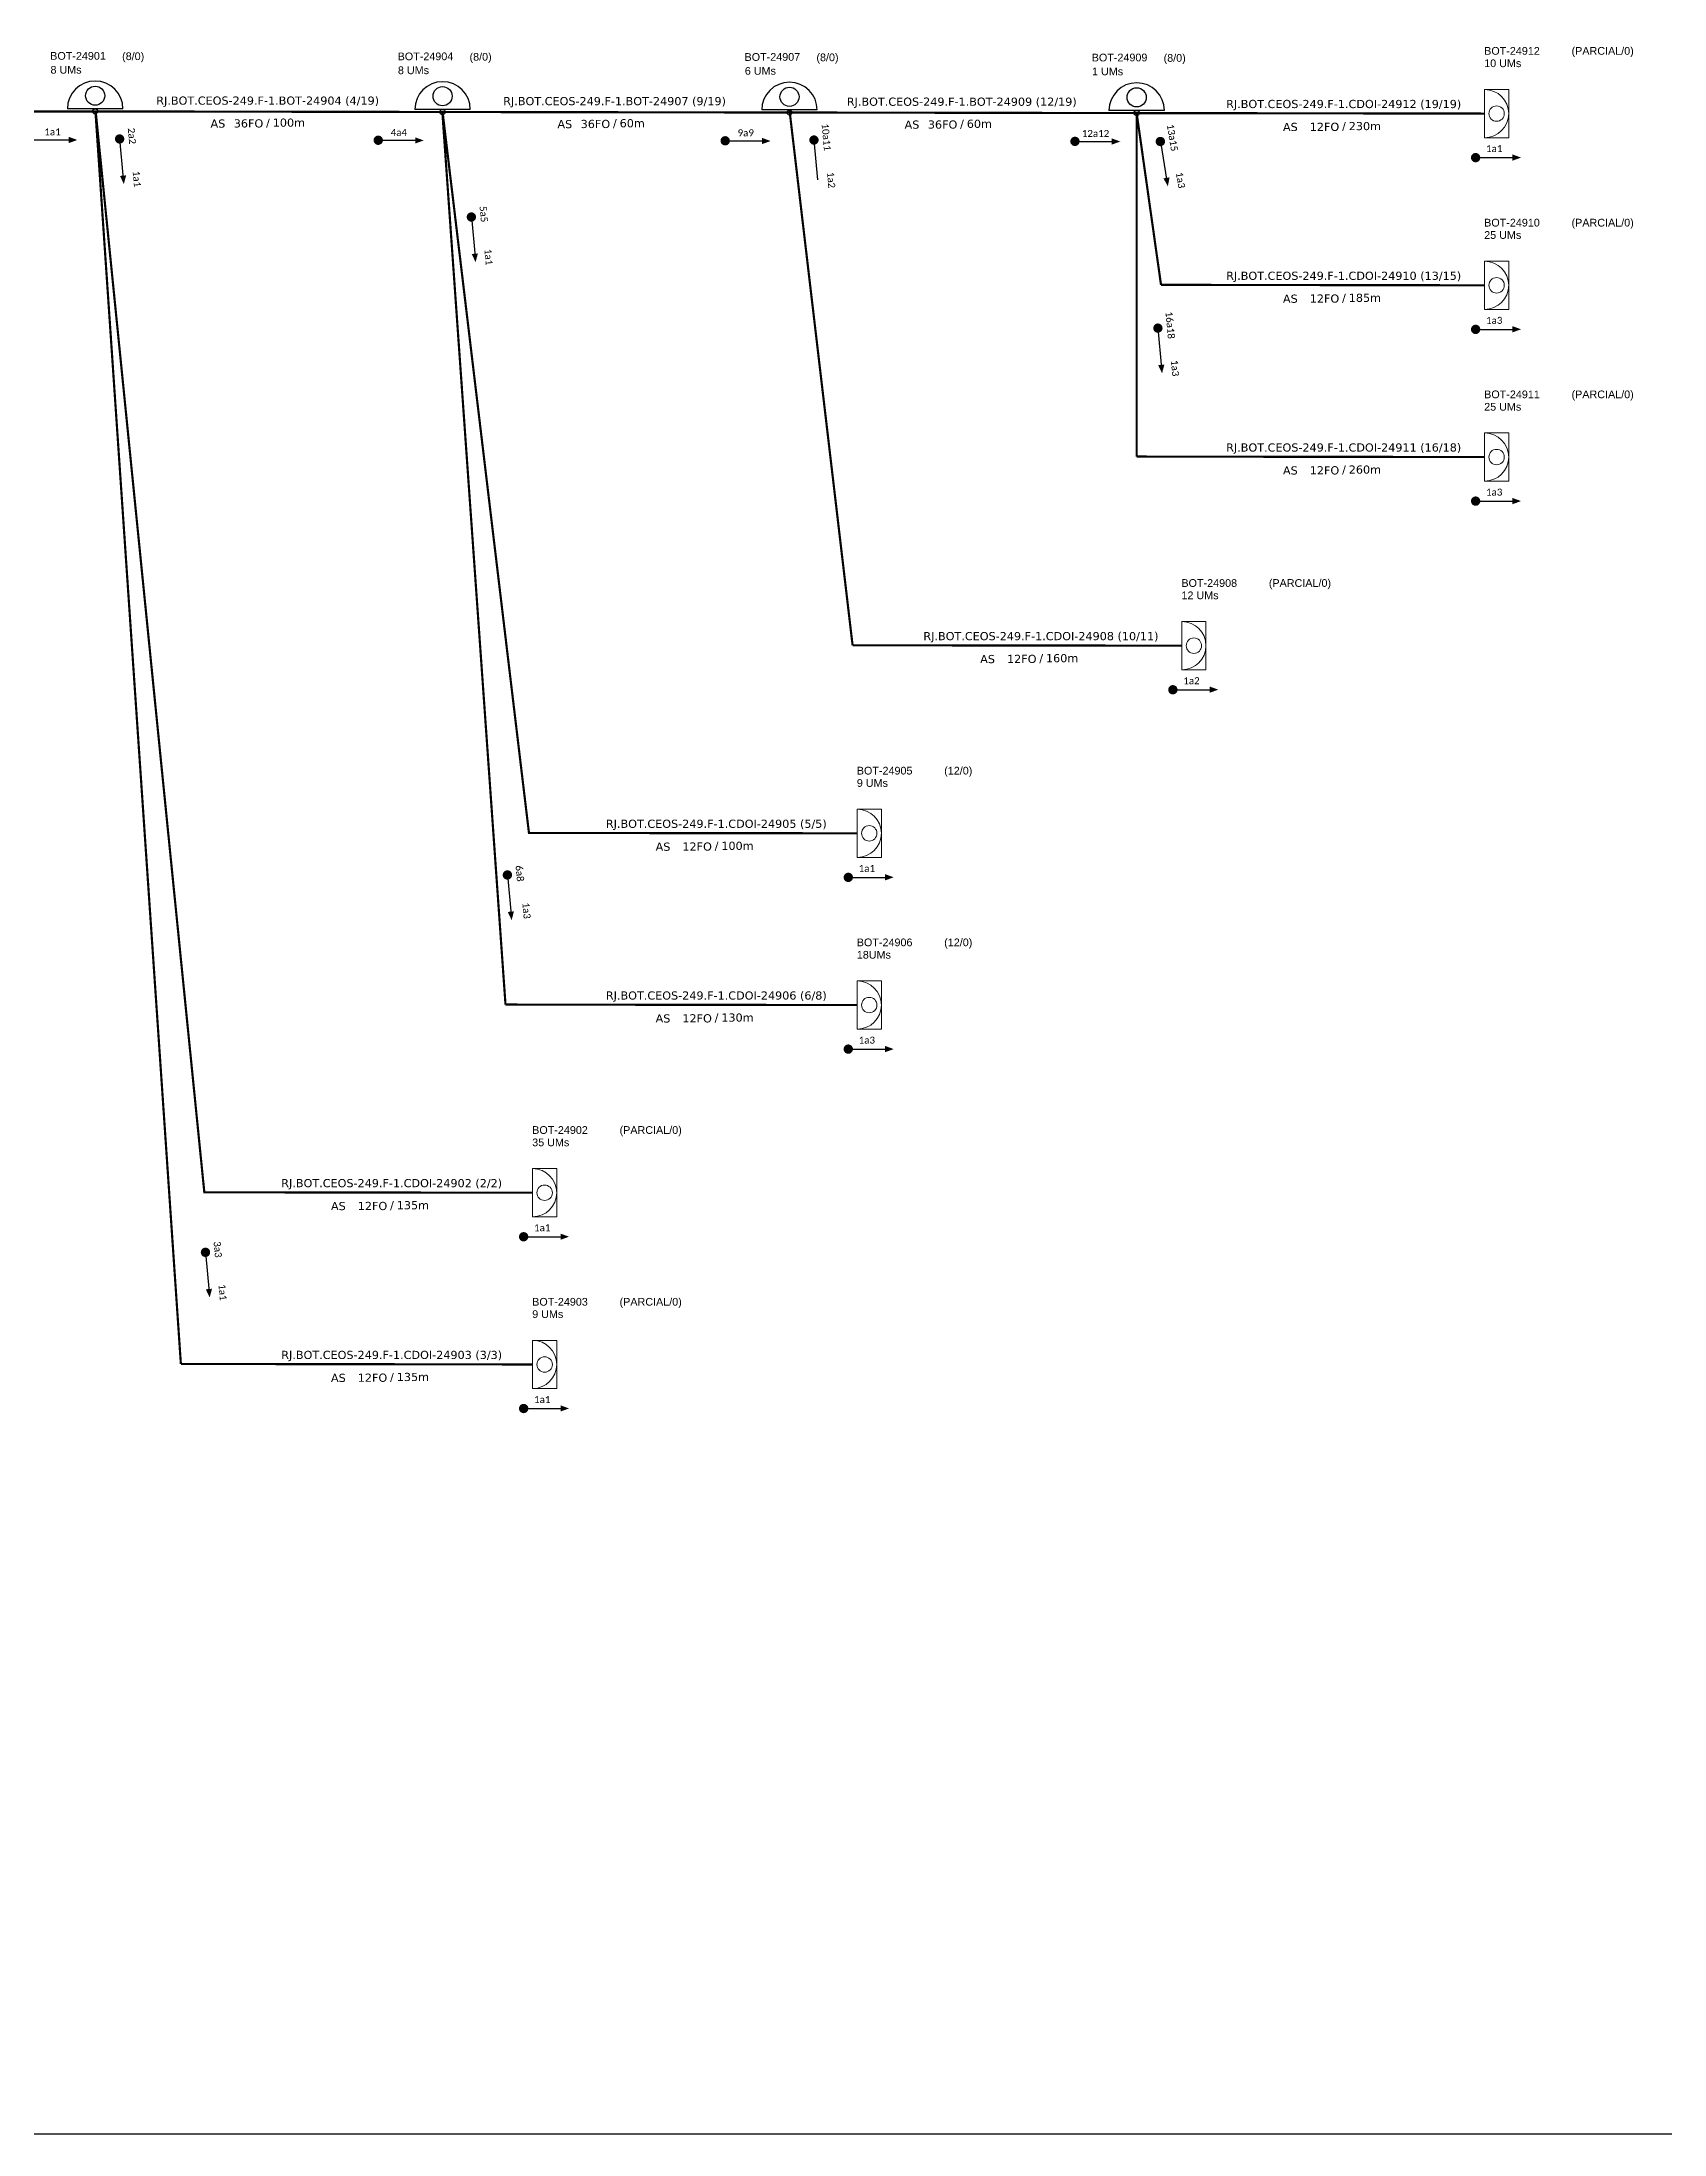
# Model space of a CAD drawing. Header units: metres. Extents: x 0 to 2138, y 0 to 691.
# Drawn here: x 1479.2 to 1823.7, y 0 to 444.3 of the extents above; entities that cross this region are included whole.
import ezdxf
from ezdxf.enums import TextEntityAlignment as Align

# ---------------------------------------------------------------- set-up
doc = ezdxf.new("R2010")
doc.units = ezdxf.units.M
for name, color, linetype, lineweight in [("20.0-LEGENDA DOS CDO'S", 1, 'Continuous', 0), ('20.1-CDO_INTERIOR', 1, 'Continuous', 0), ('20.2-CDO_POSTE', 1, 'Continuous', 5), ('40.1-ETIQUETAS', 1, 'Continuous', 20)]:
    doc.layers.add(name, color=color, linetype=linetype, lineweight=lineweight)
for name, color, linetype in [('CAP a instalar', 1, 'Continuous'), ('SETA', 7, 'Continuous'), ('texto', 255, 'Continuous')]:
    doc.layers.add(name, color=color, linetype=linetype)
doc.styles.add('ARIAL', font='arial.ttf')
doc.styles.add('siredit', font='verdana.ttf')
doc.styles.get("Standard").update_dxf_attribs({"font": 'arial.ttf'})
doc.linetypes.add('FENCELINE1', pattern='A,0.25,-0.1,[133,ltypeshp.shx,S=0.1,R=0,X=-0.1,Y=0],-0.1,1', length=1.45)

# ---------------------------------------------------------------- blocks, each defined once
blk = doc.blocks.new('CDOE-TEXTO PADRÃO')
at = {"layer": "20.0-LEGENDA DOS CDO'S", "color": 0, "style": 'ARIAL'}
for tag, p in [('CDO_N', (0.49, 7.39)), ('CORDOALHA', (0.5, 4.33)), ('SAP', (0.51, 1.67)), ('SPLITER_1', (0.59, -0.91)), ('SPLITER_2', (0.6, -3.55)), ('(XX-XX_F)S', (0.54, -8.29)), ('(XX-XX_L)S', (0.55, -10.83)), ('UMS', (0.55, -13.15))]:
    blk.add_attdef(tag, p, '', height=1.7, rotation=0.118, dxfattribs=at)
blk.add_attdef('FIBRAS_UTILIZADAS', text='', height=1.7, rotation=0.118, dxfattribs=at).set_placement((19.77, 7.43), align=Align.CENTER)
blk = doc.blocks.new('ETIQUETA_RS5F')
at = {"layer": '40.1-ETIQUETAS', "color": 0, "style": 'siredit'}
blk.add_text('/', height=1.5, dxfattribs=at).set_placement((1.58, -1.95), align=Align.MIDDLE_RIGHT)
for tag, p in [('ETIQUETA_R_PRIMARIA', (1.21, 4.1)), ('ETIQUETA_R_SECUNDARIA', (1.21, 2.1)), ('F_ATIVAS/F_MORTAS', (1.14, -4.24))]:
    blk.add_attdef(tag, text='', height=1.5, dxfattribs=at).set_placement(p, align=Align.MIDDLE_CENTER)
for tag, p in [('TIPO_CABO', (-6.58, -2.12)), ('CAP_CABO', (0.4, -2.09))]:
    blk.add_attdef(tag, text='', height=1.5, dxfattribs=at).set_placement(p, align=Align.MIDDLE_RIGHT)
blk.add_attdef('METROS', text='', height=1.5, dxfattribs=at).set_placement((2.14, -1.95), align=Align.MIDDLE_LEFT)
for tag, p in [('FUSÃO_1', (0.85, -8.39)), ('FUSÃO_2', (0.85, -10.6)), ('FUSÃO_3', (0.85, -12.93)), ('FUSÃO_4', (0.85, -15.14)), ('FUSÃO_5', (0.85, -17.16))]:
    blk.add_attdef(tag, text='', height=1.5, dxfattribs=at).set_placement(p, align=Align.CENTER)
blk = doc.blocks.new('CDOI_INT')
at = {"layer": '20.1-CDO_INTERIOR', "color": 0, "lineweight": 18}
blk.add_lwpolyline([(4.25, -4.25), (4.25, 4.25), (0, 4.25), (0, -4.25)], close=True, dxfattribs=at)
blk.add_circle((2.12, 0), 1.36, dxfattribs=at)
blk.add_arc((0, 0), 4.25, 270, 90, dxfattribs=at)
at = {"layer": "20.0-LEGENDA DOS CDO'S", "color": 0, "style": 'ARIAL'}
for tag, p in [('CDO_N', (-0.08, 10.38)), ('SPLITER_1', (21.18, 10.38)), ('SAP', (-0.08, 6.23)), ('SURVEY', (-0.08, 8.2)), ('SPLITER_2', (21.19, 8.68)), ('1:XX', (5.94, -2.22)), ('UMS', (5.94, -4.24))]:
    blk.add_attdef(tag, p, '', height=1.36, dxfattribs=at)
blk.add_attdef('FIBRAS_UTILIZADAS', text='', height=1.36, dxfattribs=at).set_placement((15.34, 10.38), align=Align.CENTER)

msp = doc.modelspace()

# ---------------------------------------------------------------- linework, layer by layer
at = {"color": 1}
msp.add_line((1496.42, 430.1), (1484.64, 430.1), dxfattribs=at)
at = {"color": 5}
msp.add_line((1570.19, 429.98), (1558.41, 429.98), dxfattribs=at)
at = {"color": 7}
for p, q in [((1643.85, 429.86), (1632.07, 429.86)), ((1717.56, 429.74), (1705.79, 429.74))]:
    msp.add_line(p, q, dxfattribs=at)
msp.add_lwpolyline([(1110.27, 691.28), (2138.18, 691.28), (2138.18, -0.02), (1110.27, -0.02)], close=True)
at = {"const_width": 0.99}
for points in [[(1495.68, 424.2, 1), (1495.77, 423.21, 1)], [(1495.68, 424.2, 1), (1495.77, 423.21, 1)], [(1550.15, 423.43, 1), (1551.14, 423.43, 1)], [(1623.81, 423.31, 1), (1624.8, 423.31, 1)], [(1643.11, 423.96, 1), (1643.2, 422.98, 1)], [(1643.11, 423.96, 1), (1643.2, 422.98, 1)], [(1698.08, 423.19, 1), (1699.07, 423.19, 1)], [(1716.63, 423.65, 1), (1716.79, 422.67, 1)], [(1716.63, 423.65, 1), (1716.79, 422.67, 1)], [(1570.37, 407.62, 1), (1570.46, 406.63, 1)], [(1570.37, 407.62, 1), (1570.46, 406.63, 1)], [(1716.14, 384.02, 1), (1716.23, 383.04, 1)], [(1716.14, 384.02, 1), (1716.23, 383.04, 1)], [(1578.02, 267.89, 1), (1578.11, 266.9, 1)], [(1578.02, 267.89, 1), (1578.11, 266.9, 1)], [(1513.91, 187.75, 1), (1514, 186.76, 1)], [(1513.91, 187.75, 1), (1514, 186.76, 1)]]:
    msp.add_lwpolyline(points, format="xyb", close=True, dxfattribs=at)
for points in [[(1783.16, 419.74, 0.99, 0.99, 1), (1784.15, 419.74, 0.99, 0.99, 1)], [(1783.16, 383.26, 0.99, 0.99, 1), (1784.15, 383.26, 0.99, 0.99, 1)], [(1783.16, 346.79, 0.99, 0.99, 1), (1784.15, 346.79, 0.99, 0.99, 1)], [(1718.88, 306.73, 0.99, 0.99, 1), (1719.87, 306.73, 0.99, 0.99, 1)], [(1649.95, 266.88, 0.99, 0.99, 1), (1650.94, 266.88, 0.99, 0.99, 1)], [(1649.95, 230.41, 0.99, 0.99, 1), (1650.94, 230.41, 0.99, 0.99, 1)], [(1581.02, 190.56, 0.99, 0.99, 1), (1582.01, 190.56, 0.99, 0.99, 1)], [(1581.02, 154.08, 0.99, 0.99, 1), (1582.01, 154.08, 0.99, 0.99, 1)]]:
    msp.add_lwpolyline(points, format="xyseb", close=True)
at = {"color": 7}
for centre, radius in [((1490.53, 432.89), 2.03), ((1637.96, 432.66), 2.03), ((1711.68, 432.54), 2.03), ((1637.96, 429.32), 0.545)]:
    msp.add_circle(centre, radius, dxfattribs=at)
at = {"color": 5}
for centre, radius in [((1564.3, 432.78), 2.03), ((1564.3, 429.43), 0.545)]:
    msp.add_circle(centre, radius, dxfattribs=at)
at = {"color": 1}
for centre in [(1490.53, 429.55), (1711.68, 429.2)]:
    msp.add_circle(centre, 0.545, dxfattribs=at)
at = {"color": 7}
for centre in [(1490.53, 430.1), (1637.96, 429.86), (1711.68, 429.74)]:
    msp.add_arc(centre, 5.89, 0, 180, dxfattribs=at)
at = {"color": 5}
msp.add_arc((1564.3, 429.98), 5.89, 0, 180, dxfattribs=at)
at = {"layer": 'CAP a instalar', "color": 7, "linetype": 'FENCELINE1', "ltscale": 7, "const_width": 0.462}
for points in [[(1425.15, 429.55), (1490.59, 429.55)], [(1490.59, 429.55), (1490.59, 429.55), (1564.36, 429.43)]]:
    msp.add_lwpolyline(points, dxfattribs=at)
at = {"layer": 'CAP a instalar', "color": 251, "linetype": 'FENCELINE1', "ltscale": 7, "const_width": 0.462}
for points in [[(1490.59, 429.55), (1508.73, 163.55)], [(1490.64, 429.55), (1513.71, 200)], [(1513.5, 200), (1583.42, 199.91)], [(1508.73, 163.55), (1583.42, 163.44)]]:
    msp.add_lwpolyline(points, dxfattribs=at)
at = {"layer": 'CAP a instalar', "color": 7, "linetype": 'FENCELINE1', "ltscale": 3, "const_width": 0.462}
for points in [[(1564.25, 429.43), (1564.25, 429.43), (1638.02, 429.32)], [(1637.96, 429.32), (1637.96, 429.32), (1711.73, 429.2)]]:
    msp.add_lwpolyline(points, dxfattribs=at)
at = {"layer": 'CAP a instalar', "color": 1, "linetype": 'FENCELINE1', "ltscale": 3, "const_width": 0.462}
for points in [[(1564.25, 429.43), (1577.66, 239.87)], [(1564.3, 429.43), (1582.64, 276.32)]]:
    msp.add_lwpolyline(points, dxfattribs=at)
at = {"layer": 'CAP a instalar', "color": 251, "linetype": 'FENCELINE1', "ltscale": 3, "const_width": 0.462}
for points in [[(1637.96, 429.86), (1651.36, 316.17)], [(1711.68, 429.2), (1711.68, 356.25)], [(1711.68, 429.2), (1716.85, 392.72)], [(1711.73, 429.2), (1785.52, 429.09)], [(1716.85, 392.72), (1785.52, 392.62)], [(1711.68, 356.25), (1785.52, 356.15)], [(1651.36, 316.17), (1721.28, 316.09)]]:
    msp.add_lwpolyline(points, dxfattribs=at)
at = {"layer": 'CAP a instalar', "color": 1, "linetype": 'FENCELINE1', "ltscale": 7, "const_width": 0.462}
for points in [[(1582.43, 276.32), (1652.35, 276.24)], [(1577.66, 239.87), (1652.35, 239.77)]]:
    msp.add_lwpolyline(points, dxfattribs=at)
at = {"layer": 'SETA'}
for points in [[(1477.11, 423.52), (1485.62, 423.52)], [(1495.73, 423.71), (1496.5, 415.23)], [(1495.73, 423.71), (1496.5, 415.23)], [(1550.65, 423.43), (1559.16, 423.43)], [(1624.31, 423.31), (1632.82, 423.31)], [(1643.16, 423.47), (1643.94, 414.99)], [(1643.16, 423.47), (1643.94, 414.99)], [(1698.57, 423.19), (1707.08, 423.19)], [(1716.71, 423.16), (1718.11, 414.76)], [(1716.71, 423.16), (1718.11, 414.76)], [(1783.66, 419.74), (1792.17, 419.74)], [(1570.42, 407.13), (1571.19, 398.65)], [(1570.42, 407.13), (1571.19, 398.65)], [(1716.18, 383.53), (1716.96, 375.05)], [(1716.18, 383.53), (1716.96, 375.05)], [(1783.66, 383.26), (1792.17, 383.26)], [(1783.66, 346.79), (1792.17, 346.79)], [(1719.37, 306.73), (1727.88, 306.73)], [(1578.07, 267.39), (1578.84, 258.92)], [(1578.07, 267.39), (1578.84, 258.92)], [(1650.44, 266.88), (1658.96, 266.88)], [(1650.44, 230.41), (1658.96, 230.41)], [(1513.95, 187.25), (1514.73, 178.78)], [(1513.95, 187.25), (1514.73, 178.78)], [(1581.52, 190.56), (1590.03, 190.56)], [(1581.52, 154.08), (1590.03, 154.08)]]:
    msp.add_lwpolyline(points, dxfattribs=at)
for points in [[(1484.93, 424.15), (1486.75, 423.49), (1484.93, 422.83)], [(1558.48, 424.05), (1560.29, 423.39), (1558.48, 422.73)], [(1632.14, 423.93), (1633.95, 423.27), (1632.14, 422.61)], [(1706.4, 423.82), (1708.21, 423.16), (1706.4, 422.5)], [(1791.48, 420.41), (1793.3, 419.75), (1791.48, 419.09)], [(1497.11, 415.97), (1496.62, 414.11), (1495.8, 415.85)], [(1497.11, 415.97), (1496.62, 414.11), (1495.8, 415.85)], [(1718.66, 415.55), (1718.31, 413.65), (1717.36, 415.33)], [(1718.66, 415.55), (1718.31, 413.65), (1717.36, 415.33)], [(1571.8, 399.39), (1571.31, 397.53), (1570.49, 399.27)], [(1571.8, 399.39), (1571.31, 397.53), (1570.49, 399.27)], [(1791.48, 383.94), (1793.3, 383.28), (1791.48, 382.62)], [(1717.57, 375.79), (1717.07, 373.93), (1716.25, 375.67)], [(1717.57, 375.79), (1717.07, 373.93), (1716.25, 375.67)], [(1791.48, 347.46), (1793.3, 346.8), (1791.48, 346.14)], [(1727.2, 307.41), (1729.01, 306.75), (1727.2, 306.09)], [(1658.27, 267.56), (1660.09, 266.9), (1658.27, 266.24)], [(1579.45, 259.66), (1578.96, 257.79), (1578.14, 259.54)], [(1579.45, 259.66), (1578.96, 257.79), (1578.14, 259.54)], [(1658.27, 231.08), (1660.09, 230.42), (1658.27, 229.76)], [(1589.34, 191.23), (1591.16, 190.57), (1589.34, 189.91)], [(1515.34, 179.52), (1514.85, 177.65), (1514.02, 179.4)], [(1515.34, 179.52), (1514.85, 177.65), (1514.02, 179.4)], [(1589.34, 154.76), (1591.16, 154.1), (1589.34, 153.44)]]:
    msp.add_solid(points, dxfattribs=at)

# ---------------------------------------------------------------- block references
at = {"layer": '20.2-CDO_POSTE', "color": 7}
ref = msp.add_blockref('CDOE-TEXTO PADRÃO', (1488.01, 429.57), dxfattribs=dict(at, xscale=0.9622800028324128, yscale=0.9622800028324128, zscale=0.9622800028324128))
ref.add_attrib('CDO_N', 'BOT-24901', (1480.99, 440.52), dxfattribs={"layer": "20.0-LEGENDA DOS CDO'S", "color": 0, "height": 1.636, "rotation": 0.118, "style": 'ARIAL'})
ref.add_attrib('CORDOALHA', '8 UMs', (1481.05, 437.57), dxfattribs={"layer": '20.1-CDO_INTERIOR', "color": 0, "height": 1.636, "rotation": 0.118, "style": 'ARIAL'})
ref.add_attrib('FIBRAS_UTILIZADAS', '       (8/0)', dxfattribs={"layer": "20.0-LEGENDA DOS CDO'S", "color": 0, "height": 1.6357, "rotation": 0.118, "style": 'ARIAL'}).set_placement((1496.38, 440.45), align=Align.CENTER)
at = {"layer": '20.2-CDO_POSTE', "color": 5}
ref = msp.add_blockref('CDOE-TEXTO PADRÃO', (1561.78, 429.45), dxfattribs=dict(at, xscale=0.9622800028324128, yscale=0.9622800028324128, zscale=0.9622800028324128))
ref.add_attrib('CDO_N', 'BOT-24904', (1554.76, 440.41), dxfattribs={"layer": "20.0-LEGENDA DOS CDO'S", "color": 0, "height": 1.636, "rotation": 0.118, "style": 'ARIAL'})
ref.add_attrib('CORDOALHA', '8 UMs', (1554.82, 437.46), dxfattribs={"layer": '20.1-CDO_INTERIOR', "color": 0, "height": 1.636, "rotation": 0.118, "style": 'ARIAL'})
ref.add_attrib('FIBRAS_UTILIZADAS', '       (8/0)', dxfattribs={"layer": "20.0-LEGENDA DOS CDO'S", "color": 0, "height": 1.6357, "rotation": 0.118, "style": 'ARIAL'}).set_placement((1570.15, 440.33), align=Align.CENTER)
at = {"layer": '20.2-CDO_POSTE', "color": 7}
ref = msp.add_blockref('CDOE-TEXTO PADRÃO', (1635.45, 429.33), dxfattribs=dict(at, xscale=0.9622800028324128, yscale=0.9622800028324128, zscale=0.9622800028324128))
ref.add_attrib('CDO_N', 'BOT-24907', (1628.42, 440.29), dxfattribs={"layer": "20.0-LEGENDA DOS CDO'S", "color": 0, "height": 1.636, "rotation": 0.118, "style": 'ARIAL'})
ref.add_attrib('CORDOALHA', '6 UMs', (1628.48, 437.34), dxfattribs={"layer": '20.1-CDO_INTERIOR', "color": 0, "height": 1.636, "rotation": 0.118, "style": 'ARIAL'})
ref.add_attrib('FIBRAS_UTILIZADAS', '       (8/0)', dxfattribs={"layer": "20.0-LEGENDA DOS CDO'S", "color": 0, "height": 1.6357, "rotation": 0.118, "style": 'ARIAL'}).set_placement((1643.81, 440.21), align=Align.CENTER)
ref = msp.add_blockref('CDOE-TEXTO PADRÃO', (1709.16, 429.21), dxfattribs=dict(at, xscale=0.9622800028324128, yscale=0.9622800028324128, zscale=0.9622800028324128))
ref.add_attrib('CDO_N', 'BOT-24909', (1702.14, 440.17), dxfattribs={"layer": "20.0-LEGENDA DOS CDO'S", "color": 0, "height": 1.636, "rotation": 0.118, "style": 'ARIAL'})
ref.add_attrib('CORDOALHA', '1 UMs', (1702.2, 437.22), dxfattribs={"layer": '20.1-CDO_INTERIOR', "color": 0, "height": 1.636, "rotation": 0.118, "style": 'ARIAL'})
ref.add_attrib('FIBRAS_UTILIZADAS', '       (8/0)', dxfattribs={"layer": "20.0-LEGENDA DOS CDO'S", "color": 0, "height": 1.6357, "rotation": 0.118, "style": 'ARIAL'}).set_placement((1717.53, 440.09), align=Align.CENTER)
at = {"layer": '40.1-ETIQUETAS', "color": 251}
ref = msp.add_blockref('CDOI_INT', (1785.56, 429.09), dxfattribs=dict(at, xscale=1.203262085972806, yscale=1.203262085972806, zscale=1.203262085972806))
ref.add_attrib('CDO_N', 'BOT-24912', (1785.46, 441.59), dxfattribs={"layer": "20.0-LEGENDA DOS CDO'S", "color": 0, "height": 1.637, "style": 'ARIAL'})
ref.add_attrib('FIBRAS_UTILIZADAS', '(PARCIAL/0)', (1804.02, 441.59), dxfattribs={"layer": "20.0-LEGENDA DOS CDO'S", "color": 0, "height": 1.6368, "style": 'ARIAL'})
ref.add_attrib('SURVEY', '10 UMs', (1785.47, 438.96), dxfattribs={"layer": "20.0-LEGENDA DOS CDO'S", "color": 0, "height": 1.637, "style": 'ARIAL'})
at = {"layer": '40.1-ETIQUETAS', "color": 7}
ref = msp.add_blockref('ETIQUETA_RS5F', (1525.8, 429.42), dxfattribs=dict(at, xscale=1.154735985148873, yscale=1.154735985148873, zscale=1.154735985148873))
ref.add_attrib('ETIQUETA_R_SECUNDARIA', 'RJ.BOT.CEOS-249.F-1.BOT-24904 (4/19)', dxfattribs={"color": 0, "height": 1.7321, "style": 'siredit'}).set_placement((1527.16, 431.85), align=Align.MIDDLE_CENTER)
ref.add_attrib('TIPO_CABO', 'AS', dxfattribs={"color": 0, "height": 1.732, "style": 'siredit'}).set_placement((1518.16, 426.98), align=Align.MIDDLE_RIGHT)
ref.add_attrib('CAP_CABO', '36FO', dxfattribs={"color": 0, "height": 1.732, "style": 'siredit'}).set_placement((1526.22, 427.01), align=Align.MIDDLE_RIGHT)
ref.add_attrib('METROS', '100m', dxfattribs={"color": 0, "height": 1.732, "style": 'siredit'}).set_placement((1528.24, 427.17), align=Align.MIDDLE_LEFT)
ref = msp.add_blockref('ETIQUETA_RS5F', (1599.46, 429.31), dxfattribs=dict(at, xscale=1.154735985148873, yscale=1.154735985148873, zscale=1.154735985148873))
ref.add_attrib('ETIQUETA_R_SECUNDARIA', 'RJ.BOT.CEOS-249.F-1.BOT-24907 (9/19)', dxfattribs={"color": 0, "height": 1.7321, "style": 'siredit'}).set_placement((1600.82, 431.74), align=Align.MIDDLE_CENTER)
ref.add_attrib('TIPO_CABO', 'AS', dxfattribs={"color": 0, "height": 1.732, "style": 'siredit'}).set_placement((1591.82, 426.86), align=Align.MIDDLE_RIGHT)
ref.add_attrib('CAP_CABO', '36FO', dxfattribs={"color": 0, "height": 1.732, "style": 'siredit'}).set_placement((1599.88, 426.89), align=Align.MIDDLE_RIGHT)
ref.add_attrib('METROS', '60m', dxfattribs={"color": 0, "height": 1.732, "style": 'siredit'}).set_placement((1601.9, 427.05), align=Align.MIDDLE_LEFT)
ref = msp.add_blockref('ETIQUETA_RS5F', (1673.17, 429.19), dxfattribs=dict(at, xscale=1.154735985148873, yscale=1.154735985148873, zscale=1.154735985148873))
ref.add_attrib('ETIQUETA_R_SECUNDARIA', 'RJ.BOT.CEOS-249.F-1.BOT-24909 (12/19)', dxfattribs={"color": 0, "height": 1.7321, "style": 'siredit'}).set_placement((1674.54, 431.62), align=Align.MIDDLE_CENTER)
ref.add_attrib('TIPO_CABO', 'AS', dxfattribs={"color": 0, "height": 1.732, "style": 'siredit'}).set_placement((1665.53, 426.75), align=Align.MIDDLE_RIGHT)
ref.add_attrib('CAP_CABO', '36FO', dxfattribs={"color": 0, "height": 1.732, "style": 'siredit'}).set_placement((1673.6, 426.77), align=Align.MIDDLE_RIGHT)
ref.add_attrib('METROS', '60m', dxfattribs={"color": 0, "height": 1.732, "style": 'siredit'}).set_placement((1675.61, 426.93), align=Align.MIDDLE_LEFT)
at = {"layer": '40.1-ETIQUETAS', "color": 251}
ref = msp.add_blockref('CDOI_INT', (1785.56, 392.62), dxfattribs=dict(at, xscale=1.203262085972806, yscale=1.203262085972806, zscale=1.203262085972806))
ref.add_attrib('CDO_N', 'BOT-24910', (1785.46, 405.11), dxfattribs={"layer": "20.0-LEGENDA DOS CDO'S", "color": 0, "height": 1.637, "style": 'ARIAL'})
ref.add_attrib('FIBRAS_UTILIZADAS', '(PARCIAL/0)', (1804.02, 405.11), dxfattribs={"layer": "20.0-LEGENDA DOS CDO'S", "color": 0, "height": 1.6368, "style": 'ARIAL'})
ref.add_attrib('SURVEY', '25 UMs', (1785.47, 402.49), dxfattribs={"layer": "20.0-LEGENDA DOS CDO'S", "color": 0, "height": 1.637, "style": 'ARIAL'})
ref = msp.add_blockref('CDOI_INT', (1785.56, 356.15), dxfattribs=dict(at, xscale=1.203262085972806, yscale=1.203262085972806, zscale=1.203262085972806))
ref.add_attrib('CDO_N', 'BOT-24911', (1785.46, 368.64), dxfattribs={"layer": "20.0-LEGENDA DOS CDO'S", "color": 0, "height": 1.637, "style": 'ARIAL'})
ref.add_attrib('FIBRAS_UTILIZADAS', '(PARCIAL/0)', (1804.02, 368.64), dxfattribs={"layer": "20.0-LEGENDA DOS CDO'S", "color": 0, "height": 1.6368, "style": 'ARIAL'})
ref.add_attrib('SURVEY', '25 UMs', (1785.47, 366.01), dxfattribs={"layer": "20.0-LEGENDA DOS CDO'S", "color": 0, "height": 1.637, "style": 'ARIAL'})
ref = msp.add_blockref('CDOI_INT', (1721.28, 316.09), dxfattribs=dict(at, xscale=1.203262085972806, yscale=1.203262085972806, zscale=1.203262085972806))
ref.add_attrib('CDO_N', 'BOT-24908', (1721.18, 328.58), dxfattribs={"layer": "20.0-LEGENDA DOS CDO'S", "color": 0, "height": 1.637, "style": 'ARIAL'})
ref.add_attrib('FIBRAS_UTILIZADAS', '(PARCIAL/0)', (1739.74, 328.58), dxfattribs={"layer": "20.0-LEGENDA DOS CDO'S", "color": 0, "height": 1.6368, "style": 'ARIAL'})
ref.add_attrib('SURVEY', '12 UMs', (1721.19, 325.96), dxfattribs={"layer": "20.0-LEGENDA DOS CDO'S", "color": 0, "height": 1.637, "style": 'ARIAL'})
ref = msp.add_blockref('ETIQUETA_RS5F', (1689.98, 315.69), dxfattribs=dict(at, xscale=1.154735978947119, yscale=1.154735978947119, zscale=1.154735978947119))
ref.add_attrib('ETIQUETA_R_SECUNDARIA', 'RJ.BOT.CEOS-249.F-1.CDOI-24908 (10/11)', dxfattribs={"color": 0, "height": 1.7321, "style": 'siredit'}).set_placement((1691.35, 318.12), align=Align.MIDDLE_CENTER)
ref.add_attrib('TIPO_CABO', 'AS ', dxfattribs={"color": 0, "height": 1.732, "style": 'siredit'}).set_placement((1682.34, 313.25), align=Align.MIDDLE_RIGHT)
ref.add_attrib('CAP_CABO', '12FO', dxfattribs={"color": 0, "height": 1.732, "style": 'siredit'}).set_placement((1690.41, 313.28), align=Align.MIDDLE_RIGHT)
ref.add_attrib('METROS', '160m', dxfattribs={"color": 0, "height": 1.732, "style": 'siredit'}).set_placement((1692.42, 313.44), align=Align.MIDDLE_LEFT)
at = {"layer": '40.1-ETIQUETAS', "color": 1}
ref = msp.add_blockref('CDOI_INT', (1652.35, 276.24), dxfattribs=dict(at, xscale=1.203262085972806, yscale=1.203262085972806, zscale=1.203262085972806))
ref.add_attrib('CDO_N', 'BOT-24905', (1652.25, 288.73), dxfattribs={"layer": "20.0-LEGENDA DOS CDO'S", "color": 0, "height": 1.637, "style": 'ARIAL'})
ref.add_attrib('FIBRAS_UTILIZADAS', '(12/0)', (1670.81, 288.73), dxfattribs={"layer": "20.0-LEGENDA DOS CDO'S", "color": 0, "height": 1.637, "style": 'ARIAL'})
ref.add_attrib('SURVEY', '9 UMs', (1652.26, 286.11), dxfattribs={"layer": "20.0-LEGENDA DOS CDO'S", "color": 0, "height": 1.637, "style": 'ARIAL'})
ref = msp.add_blockref('ETIQUETA_RS5F', (1621.05, 275.84), dxfattribs=dict(at, xscale=1.154735978947119, yscale=1.154735978947119, zscale=1.154735978947119))
ref.add_attrib('ETIQUETA_R_SECUNDARIA', 'RJ.BOT.CEOS-249.F-1.CDOI-24905 (5/5)', dxfattribs={"color": 0, "height": 1.7321, "style": 'siredit'}).set_placement((1622.42, 278.27), align=Align.MIDDLE_CENTER)
ref.add_attrib('TIPO_CABO', 'AS ', dxfattribs={"color": 0, "height": 1.732, "style": 'siredit'}).set_placement((1613.42, 273.4), align=Align.MIDDLE_RIGHT)
ref.add_attrib('CAP_CABO', '12FO', dxfattribs={"color": 0, "height": 1.732, "style": 'siredit'}).set_placement((1621.48, 273.43), align=Align.MIDDLE_RIGHT)
ref.add_attrib('METROS', '100m', dxfattribs={"color": 0, "height": 1.732, "style": 'siredit'}).set_placement((1623.49, 273.59), align=Align.MIDDLE_LEFT)
ref = msp.add_blockref('CDOI_INT', (1652.35, 239.77), dxfattribs=dict(at, xscale=1.203262085972806, yscale=1.203262085972806, zscale=1.203262085972806))
ref.add_attrib('CDO_N', 'BOT-24906', (1652.25, 252.26), dxfattribs={"layer": "20.0-LEGENDA DOS CDO'S", "color": 0, "height": 1.637, "style": 'ARIAL'})
ref.add_attrib('FIBRAS_UTILIZADAS', '(12/0)', (1670.81, 252.26), dxfattribs={"layer": "20.0-LEGENDA DOS CDO'S", "color": 0, "height": 1.637, "style": 'ARIAL'})
ref.add_attrib('SURVEY', '18UMs', (1652.26, 249.63), dxfattribs={"layer": "20.0-LEGENDA DOS CDO'S", "color": 0, "height": 1.637, "style": 'ARIAL'})
ref = msp.add_blockref('ETIQUETA_RS5F', (1621.05, 239.37), dxfattribs=dict(at, xscale=1.154735978947119, yscale=1.154735978947119, zscale=1.154735978947119))
ref.add_attrib('ETIQUETA_R_SECUNDARIA', 'RJ.BOT.CEOS-249.F-1.CDOI-24906 (6/8)', dxfattribs={"color": 0, "height": 1.7321, "style": 'siredit'}).set_placement((1622.42, 241.8), align=Align.MIDDLE_CENTER)
ref.add_attrib('TIPO_CABO', 'AS ', dxfattribs={"color": 0, "height": 1.732, "style": 'siredit'}).set_placement((1613.42, 236.93), align=Align.MIDDLE_RIGHT)
ref.add_attrib('CAP_CABO', '12FO', dxfattribs={"color": 0, "height": 1.732, "style": 'siredit'}).set_placement((1621.48, 236.95), align=Align.MIDDLE_RIGHT)
ref.add_attrib('METROS', '130m', dxfattribs={"color": 0, "height": 1.732, "style": 'siredit'}).set_placement((1623.49, 237.11), align=Align.MIDDLE_LEFT)
at = {"layer": '40.1-ETIQUETAS', "color": 251}
ref = msp.add_blockref('CDOI_INT', (1583.42, 199.91), dxfattribs=dict(at, xscale=1.203262085972806, yscale=1.203262085972806, zscale=1.203262085972806))
ref.add_attrib('CDO_N', 'BOT-24902', (1583.32, 212.41), dxfattribs={"layer": "20.0-LEGENDA DOS CDO'S", "color": 0, "height": 1.637, "style": 'ARIAL'})
ref.add_attrib('FIBRAS_UTILIZADAS', '(PARCIAL/0)', (1601.88, 212.41), dxfattribs={"layer": "20.0-LEGENDA DOS CDO'S", "color": 0, "height": 1.6368, "style": 'ARIAL'})
ref.add_attrib('SURVEY', '35 UMs', (1583.33, 209.78), dxfattribs={"layer": "20.0-LEGENDA DOS CDO'S", "color": 0, "height": 1.637, "style": 'ARIAL'})
ref = msp.add_blockref('ETIQUETA_RS5F', (1552.13, 199.52), dxfattribs=dict(at, xscale=1.154735978947119, yscale=1.154735978947119, zscale=1.154735978947119))
ref.add_attrib('ETIQUETA_R_SECUNDARIA', 'RJ.BOT.CEOS-249.F-1.CDOI-24902 (2/2)', dxfattribs={"color": 0, "height": 1.7321, "style": 'siredit'}).set_placement((1553.49, 201.95), align=Align.MIDDLE_CENTER)
ref.add_attrib('TIPO_CABO', 'AS ', dxfattribs={"color": 0, "height": 1.732, "style": 'siredit'}).set_placement((1544.49, 197.08), align=Align.MIDDLE_RIGHT)
ref.add_attrib('CAP_CABO', '12FO', dxfattribs={"color": 0, "height": 1.732, "style": 'siredit'}).set_placement((1552.55, 197.1), align=Align.MIDDLE_RIGHT)
ref.add_attrib('METROS', '135m', dxfattribs={"color": 0, "height": 1.732, "style": 'siredit'}).set_placement((1554.57, 197.26), align=Align.MIDDLE_LEFT)
ref = msp.add_blockref('CDOI_INT', (1583.42, 163.44), dxfattribs=dict(at, xscale=1.203262085972806, yscale=1.203262085972806, zscale=1.203262085972806))
ref.add_attrib('CDO_N', 'BOT-24903', (1583.32, 175.93), dxfattribs={"layer": "20.0-LEGENDA DOS CDO'S", "color": 0, "height": 1.637, "style": 'ARIAL'})
ref.add_attrib('FIBRAS_UTILIZADAS', '(PARCIAL/0)', (1601.88, 175.93), dxfattribs={"layer": "20.0-LEGENDA DOS CDO'S", "color": 0, "height": 1.6368, "style": 'ARIAL'})
ref.add_attrib('SURVEY', '9 UMs', (1583.33, 173.31), dxfattribs={"layer": "20.0-LEGENDA DOS CDO'S", "color": 0, "height": 1.637, "style": 'ARIAL'})
ref = msp.add_blockref('ETIQUETA_RS5F', (1552.13, 163.04), dxfattribs=dict(at, xscale=1.154735978947119, yscale=1.154735978947119, zscale=1.154735978947119))
ref.add_attrib('ETIQUETA_R_SECUNDARIA', 'RJ.BOT.CEOS-249.F-1.CDOI-24903 (3/3)', dxfattribs={"color": 0, "height": 1.7321, "style": 'siredit'}).set_placement((1553.49, 165.47), align=Align.MIDDLE_CENTER)
ref.add_attrib('TIPO_CABO', 'AS ', dxfattribs={"color": 0, "height": 1.732, "style": 'siredit'}).set_placement((1544.49, 160.6), align=Align.MIDDLE_RIGHT)
ref.add_attrib('CAP_CABO', '12FO', dxfattribs={"color": 0, "height": 1.732, "style": 'siredit'}).set_placement((1552.55, 160.63), align=Align.MIDDLE_RIGHT)
ref.add_attrib('METROS', '135m', dxfattribs={"color": 0, "height": 1.732, "style": 'siredit'}).set_placement((1554.57, 160.79), align=Align.MIDDLE_LEFT)
at = {"layer": 'CAP a instalar', "color": 251, "linetype": 'FENCELINE1', "ltscale": 3}
ref = msp.add_blockref('ETIQUETA_RS5F', (1754.27, 428.7), dxfattribs=dict(at, xscale=1.154735978947119, yscale=1.154735978947119, zscale=1.154735978947119))
ref.add_attrib('ETIQUETA_R_SECUNDARIA', 'RJ.BOT.CEOS-249.F-1.CDOI-24912 (19/19)', dxfattribs={"layer": '40.1-ETIQUETAS', "color": 0, "height": 1.7321, "style": 'siredit'}).set_placement((1755.63, 431.13), align=Align.MIDDLE_CENTER)
ref.add_attrib('TIPO_CABO', 'AS ', dxfattribs={"layer": '40.1-ETIQUETAS', "color": 0, "height": 1.732, "style": 'siredit'}).set_placement((1746.63, 426.26), align=Align.MIDDLE_RIGHT)
ref.add_attrib('CAP_CABO', '12FO', dxfattribs={"layer": '40.1-ETIQUETAS', "color": 0, "height": 1.732, "style": 'siredit'}).set_placement((1754.69, 426.28), align=Align.MIDDLE_RIGHT)
ref.add_attrib('METROS', '230m', dxfattribs={"layer": '40.1-ETIQUETAS', "color": 0, "height": 1.732, "style": 'siredit'}).set_placement((1756.71, 426.44), align=Align.MIDDLE_LEFT)
ref = msp.add_blockref('ETIQUETA_RS5F', (1754.27, 392.22), dxfattribs=dict(at, xscale=1.154735978947119, yscale=1.154735978947119, zscale=1.154735978947119))
ref.add_attrib('ETIQUETA_R_SECUNDARIA', 'RJ.BOT.CEOS-249.F-1.CDOI-24910 (13/15)', dxfattribs={"layer": '40.1-ETIQUETAS', "color": 0, "height": 1.7321, "style": 'siredit'}).set_placement((1755.63, 394.65), align=Align.MIDDLE_CENTER)
ref.add_attrib('TIPO_CABO', 'AS ', dxfattribs={"layer": '40.1-ETIQUETAS', "color": 0, "height": 1.732, "style": 'siredit'}).set_placement((1746.63, 389.78), align=Align.MIDDLE_RIGHT)
ref.add_attrib('CAP_CABO', '12FO', dxfattribs={"layer": '40.1-ETIQUETAS', "color": 0, "height": 1.732, "style": 'siredit'}).set_placement((1754.69, 389.81), align=Align.MIDDLE_RIGHT)
ref.add_attrib('METROS', '185m', dxfattribs={"layer": '40.1-ETIQUETAS', "color": 0, "height": 1.732, "style": 'siredit'}).set_placement((1756.71, 389.97), align=Align.MIDDLE_LEFT)
ref = msp.add_blockref('ETIQUETA_RS5F', (1754.27, 355.75), dxfattribs=dict(at, xscale=1.154735978947119, yscale=1.154735978947119, zscale=1.154735978947119))
ref.add_attrib('ETIQUETA_R_SECUNDARIA', 'RJ.BOT.CEOS-249.F-1.CDOI-24911 (16/18)', dxfattribs={"layer": '40.1-ETIQUETAS', "color": 0, "height": 1.7321, "style": 'siredit'}).set_placement((1755.63, 358.18), align=Align.MIDDLE_CENTER)
ref.add_attrib('TIPO_CABO', 'AS ', dxfattribs={"layer": '40.1-ETIQUETAS', "color": 0, "height": 1.732, "style": 'siredit'}).set_placement((1746.63, 353.31), align=Align.MIDDLE_RIGHT)
ref.add_attrib('CAP_CABO', '12FO', dxfattribs={"layer": '40.1-ETIQUETAS', "color": 0, "height": 1.732, "style": 'siredit'}).set_placement((1754.69, 353.33), align=Align.MIDDLE_RIGHT)
ref.add_attrib('METROS', '260m', dxfattribs={"layer": '40.1-ETIQUETAS', "color": 0, "height": 1.732, "style": 'siredit'}).set_placement((1756.71, 353.49), align=Align.MIDDLE_LEFT)

# ---------------------------------------------------------------- texts
at = {"char_height": 1.485, "width": 25.1052, "attachment_point": 5, "style": 'ARIAL'}
for s, insert in [('\\C7;\\fCalibri|b0|i0|c0|p34;1a1', (1787.6, 421.65)), ('\\C7;\\fCalibri|b0|i0|c0|p34;1a3', (1787.6, 385.17)), ('\\C7;\\fCalibri|b0|i0|c0|p34;1a3', (1787.6, 348.7)), ('\\C7;\\fCalibri|b0|i0|c0|p34;1a2', (1723.32, 308.64)), ('\\C7;\\fCalibri|b0|i0|c0|p34;1a1', (1654.39, 268.79)), ('\\C7;\\fCalibri|b0|i0|c0|p34;1a3', (1654.39, 232.32)), ('\\C7;\\fCalibri|b0|i0|c0|p34;1a1', (1585.46, 192.47)), ('\\C7;\\fCalibri|b0|i0|c0|p34;1a1', (1585.46, 155.99))]:
    msp.add_mtext(s, dxfattribs=dict(at, insert=insert))
at = {"layer": 'texto', "char_height": 1.485, "width": 25.1052, "attachment_point": 5}
for s, insert, rotation in [('\\C7;\\fCalibri|b0|i0|c0|p34;10a11', (1645.77, 424.09), 275.2282), ('\\C7;\\fCalibri|b0|i0|c0|p34;13a15', (1719.27, 423.97), 279.4775), ('\\C7;\\fCalibri|b0|i0|c0|p34;2a2', (1498.34, 424.33), 275.2282), ('\\C7;\\fCalibri|b0|i0|c0|p34;1a1', (1499.37, 415.21), 275.2282), ('\\C7;\\fCalibri|b0|i0|c0|p34;1a2', (1646.81, 414.97), 275.2282), ('\\C7;\\fCalibri|b0|i0|c0|p34;1a3', (1720.98, 414.95), 279.4775), ('\\C7;\\fCalibri|b0|i0|c0|p34;5a5', (1573.03, 407.75), 275.2282), ('\\C7;\\fCalibri|b0|i0|c0|p34;1a1', (1574.06, 398.63), 275.2282), ('\\C7;\\fCalibri|b0|i0|c0|p34;16a18', (1718.79, 384.15), 275.2282), ('\\C7;\\fCalibri|b0|i0|c0|p34;1a3', (1719.83, 375.03), 275.2282), ('\\C7;\\fCalibri|b0|i0|c0|p34;6a8', (1580.68, 267.72), 275.2282), ('\\C7;\\fCalibri|b0|i0|c0|p34;1a3', (1582.12, 259.81), 275.2282), ('\\C7;\\fCalibri|b0|i0|c0|p34;3a3', (1516.56, 187.87), 275.2282), ('\\C7;\\fCalibri|b0|i0|c0|p34;1a1', (1517.6, 178.76), 275.2282)]:
    msp.add_mtext(s, dxfattribs=dict(at, insert=insert, rotation=rotation))
for s, insert in [('\\C7;\\fCalibri|b0|i0|c0|p34;1a1', (1481.48, 425.2)), ('\\C7;\\fCalibri|b0|i0|c0|p34;4a4', (1555.02, 425.1)), ('\\C7;\\fCalibri|b0|i0|c0|p34;9a9', (1628.68, 424.99)), ('\\C7;\\fCalibri|b0|i0|c0|p34;12a12', (1702.95, 424.87))]:
    msp.add_mtext(s, dxfattribs=dict(at, insert=insert))

doc.saveas('drawing.dxf')
